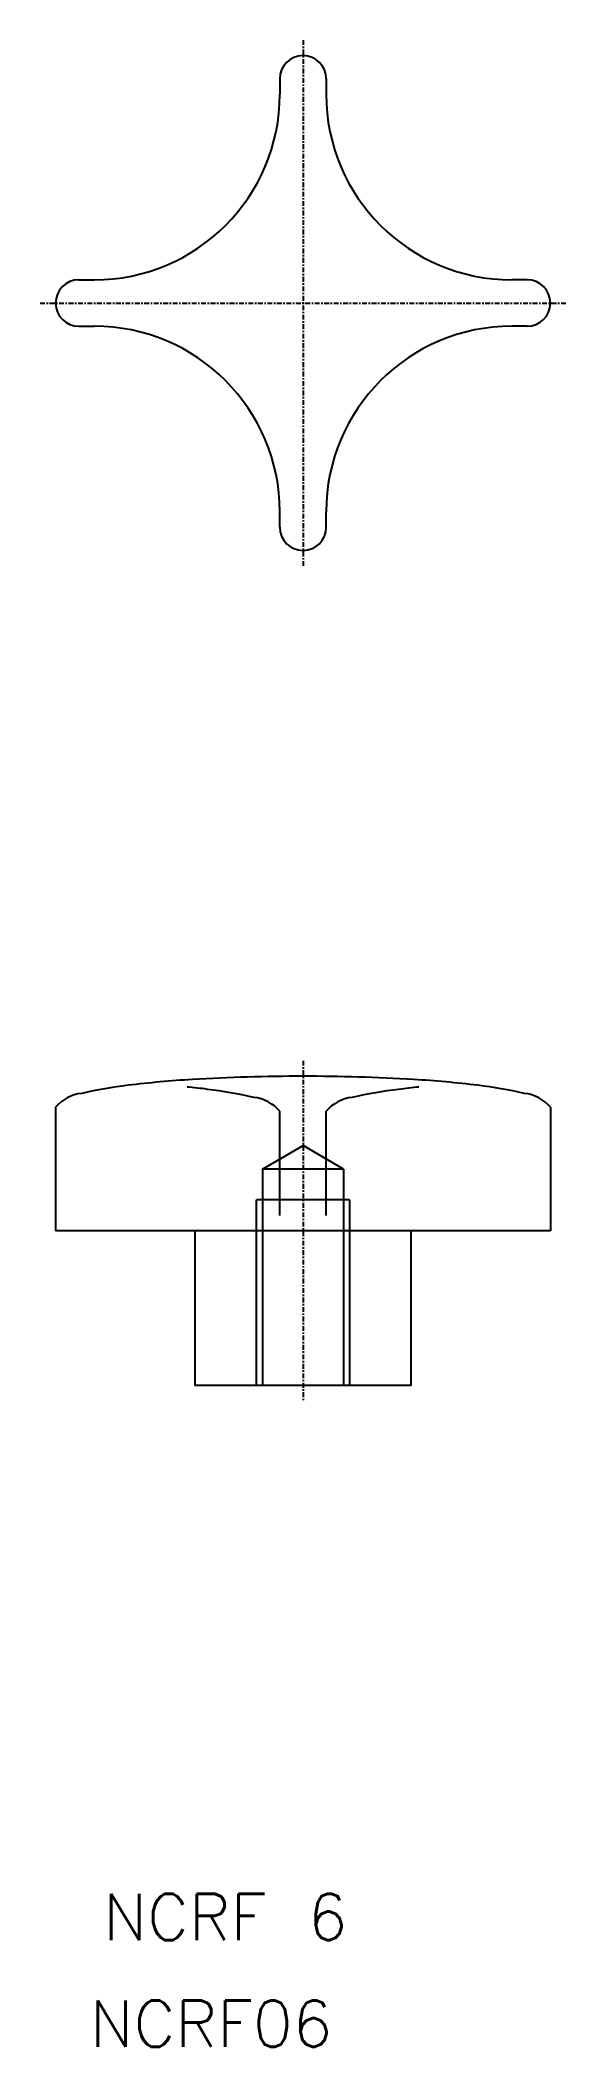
# Model space of a CAD drawing. Extents: x 120 to 154, y 40 to 170.
import ezdxf

# ---------------------------------------------------------------- set-up
doc = ezdxf.new("R2010")
doc.units = 0
doc.header["$LTSCALE"] = 0.25
doc.linetypes.add('CENTER', pattern=[2, 1.25, -0.25, 0.25, -0.25])
doc.layers.get('0').update_dxf_attribs({"linetype": 'CONTINUOUS'})
doc.layers.add('CENTER', color=1, linetype='CENTER')
doc.styles.get("Standard").update_dxf_attribs({"font": 'TXT.shx'})

msp = doc.modelspace()

# ---------------------------------------------------------------- linework, layer by layer
for p, q in [((135.770989, 167.199805), (135.770989, 166.199805)), ((138.770989, 167.199805), (138.770989, 166.199805)), ((122.770989, 154.199805), (123.770989, 154.199805)), ((151.770989, 154.199805), (150.770989, 154.199805)), ((122.770989, 151.199805), (123.770989, 151.199805)), ((151.770989, 151.199805), (150.770989, 151.199805)), ((135.770989, 138.199805), (135.770989, 139.199805)), ((138.770989, 138.199805), (138.770989, 139.199805)), ((121.270989, 100.699805), (121.270989, 92.699805)), ((135.770989, 93.699805), (135.770989, 100.439757)), ((138.770989, 93.699805), (138.770989, 100.439757)), ((153.270989, 100.699805), (153.270989, 92.699805)), ((153.270989, 92.699805), (121.270989, 92.699805)), ((130.270989, 92.699805), (130.270989, 82.699805)), ((144.270989, 82.699805), (144.270989, 92.699805)), ((144.270989, 82.699805), (130.270989, 82.699805))]:
    msp.add_line(p, q)
at = {"color": 3}
for p, q in [((134.645989, 96.699805), (137.270989, 98.21535)), ((139.895989, 96.699805), (137.270989, 98.21535)), ((134.645989, 96.699805), (134.645989, 82.699805)), ((139.895989, 96.699805), (134.645989, 96.699805)), ((139.895989, 96.699805), (139.895989, 82.699805)), ((134.270989, 82.699805), (134.270989, 94.699805)), ((140.270989, 94.699805), (134.270989, 94.699805)), ((140.270989, 94.699805), (140.270989, 82.699805))]:
    msp.add_line(p, q, dxfattribs=at)
for points in [[(153.270989, 100.699805, 0.191217), (151.581824, 101.594232, 0.028295), (148.584697, 102.114019, 0.01514), (144.426407, 102.488659, 0.015341), (137.270989, 102.699805, 0.015341), (130.115571, 102.488659, 0.01514), (125.957281, 102.114019, 0.028295), (122.960154, 101.594232, 0.191217), (121.270989, 100.699805, 0.191217)], [(135.770989, 100.439757, 0.191217), (134.081824, 101.334184, 0.028295), (131.084697, 101.853971, 0.01514), (129.770989, 102.001006, 0.009256)], [(144.770989, 102.001006, 0.00613), (143.457281, 101.853971, 0.028295), (140.460154, 101.334184, 0.191217), (138.770989, 100.439757, 0.191217), (138.770989, 100.439757, 0.191217)]]:
    msp.add_lwpolyline(points, format="xyb")
for centre, radius, start, end in [((137.270989, 167.199805), 1.5, 0, 180), ((123.770989, 166.199805), 12, 270, 0), ((150.770989, 166.199805), 12, 180, 270), ((122.770989, 152.699805), 1.5, 90, 270), ((151.770989, 152.699805), 1.5, 270, 90), ((123.770989, 139.199805), 12, 0, 90), ((150.770989, 139.199805), 12, 90, 180), ((137.270989, 138.199805), 1.5, 180, 0)]:
    msp.add_arc(centre, radius, start, end)
at = {"layer": 'CENTER'}
for p, q in [((137.270989, 169.699805), (137.270989, 135.699805)), ((120.270989, 152.699805), (154.270989, 152.699805)), ((137.270989, 103.699805), (137.270989, 81.699805))]:
    msp.add_line(p, q, dxfattribs=at)

# ---------------------------------------------------------------- texts
for s, p in [('NCRF 6', (124.35988, 46.833951)), ('NCRF06', (123.487021, 39.936299))]:
    msp.add_text(s, height=3).set_placement(p)

doc.saveas('drawing.dxf')
